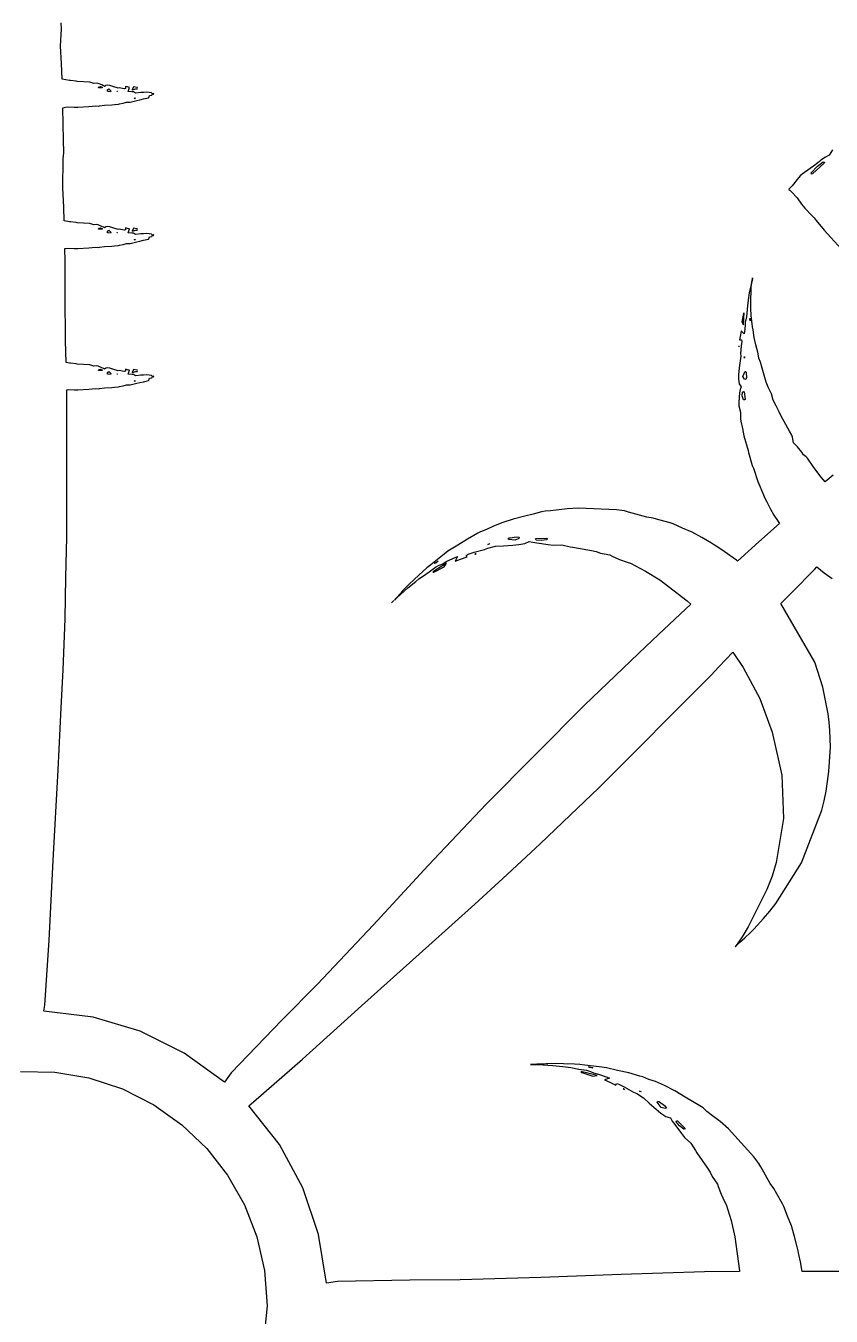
# Model space of a CAD drawing. Extents: x 0 to 162, y 0 to 357.
# Drawn here: x 80.14 to 105.57, y 281.75 to 322.48 of the extents above; entities that cross this region are included whole.
import ezdxf

# ---------------------------------------------------------------- set-up
doc = ezdxf.new("R2010")
doc.units = 0

msp = doc.modelspace()

# ---------------------------------------------------------------- linework, layer by layer
at = {"layer": 'Layer 1'}
for p, q in [((81.23769, 321.843126), (81.270766, 322.384069)), ((81.270766, 322.384069), (81.251753, 322.583397)), ((81.265889, 321.294289), (81.23769, 321.843126)), ((81.283754, 320.799915), (81.265889, 321.294289)), ((81.517598, 320.761815), (81.283754, 320.799915)), ((81.554764, 320.762605), (81.517598, 320.761815)), ((81.731062, 320.737922), (81.554764, 320.762605)), ((81.75811, 320.727734), (81.731062, 320.737922)), ((81.96232, 320.718703), (81.75811, 320.727734)), ((82.16552, 320.701626), (81.96232, 320.718703)), ((82.193073, 320.695024), (82.16552, 320.701626)), ((82.282191, 320.664101), (82.193073, 320.695024)), ((82.373676, 320.674504), (82.282191, 320.664101)), ((82.427416, 320.663455), (82.373676, 320.674504)), ((82.543658, 320.616098), (82.427416, 320.663455)), ((82.437584, 320.524596), (82.4396, 320.56)), ((82.4396, 320.56), (82.439664, 320.559823)), ((82.439664, 320.559823), (82.49671, 320.566709)), ((82.49671, 320.566709), (82.547653, 320.550278)), ((82.586838, 320.592634), (82.543658, 320.616098)), ((82.621269, 320.565439), (82.586838, 320.592634)), ((82.669417, 320.599379), (82.621269, 320.565439)), ((82.731771, 320.608777), (82.669417, 320.599379)), ((82.794554, 320.600593), (82.731771, 320.608777)), ((82.890775, 320.571891), (82.794554, 320.600593)), ((83.051213, 320.518938), (82.890775, 320.571891)), ((83.351929, 320.553383), (83.282545, 320.567734)), ((83.282545, 320.567734), (83.283978, 320.50875)), ((83.411478, 320.535589), (83.351929, 320.553383)), ((83.535674, 320.555108), (83.4975, 320.468)), ((83.655215, 320.536955), (83.535674, 320.555108)), ((82.552677, 320.524878), (82.437584, 320.524596)), ((82.547653, 320.550278), (82.552677, 320.524878)), ((82.714551, 320.436766), (82.7214, 320.464)), ((82.722051, 320.416305), (82.714551, 320.436766)), ((82.7214, 320.464), (82.721437, 320.463961)), ((82.721437, 320.463961), (82.76083, 320.491728)), ((82.743682, 320.41366), (82.722051, 320.416305)), ((82.815578, 320.404764), (82.743682, 320.41366)), ((82.76083, 320.491728), (82.825264, 320.436263)), ((82.825264, 320.436263), (82.815578, 320.404764)), ((83.019362, 320.411069), (83.021157, 320.419976)), ((83.038737, 320.418972), (83.019362, 320.411069)), ((83.021157, 320.419976), (83.038737, 320.418972)), ((83.087233, 320.529772), (83.051213, 320.518938)), ((83.196154, 320.507818), (83.087233, 320.529772)), ((83.260015, 320.49275), (83.196154, 320.507818)), ((83.283978, 320.50875), (83.260015, 320.49275)), ((83.368284, 320.415331), (83.411478, 320.535589)), ((83.394832, 320.407293), (83.368284, 320.415331)), ((83.486458, 320.397105), (83.394832, 320.407293)), ((83.540058, 320.402055), (83.486458, 320.397105)), ((83.4975, 320.468), (83.608933, 320.492613)), ((83.4975, 320.468), (83.4975, 320.468)), ((83.57163, 320.383471), (83.540058, 320.402055)), ((83.560378, 320.191651), (83.5908, 320.206)), ((83.601493, 320.191086), (83.560378, 320.191651)), ((83.61253, 320.363165), (83.57163, 320.383471)), ((83.5908, 320.206), (83.590802, 320.205293)), ((83.590802, 320.205293), (83.601493, 320.191086)), ((83.608933, 320.492613), (83.655071, 320.496344)), ((83.774548, 320.381605), (83.61253, 320.363165)), ((83.640806, 320.1304), (83.742688, 320.149918)), ((83.655071, 320.496344), (83.665547, 320.514138)), ((83.665547, 320.514138), (83.655215, 320.536955)), ((83.742688, 320.149918), (83.853186, 320.17496)), ((83.856559, 320.383471), (83.774548, 320.381605)), ((83.853186, 320.17496), (84.010101, 320.208544)), ((83.958441, 320.388926), (83.856559, 320.383471)), ((84.104745, 320.373858), (83.958441, 320.388926)), ((84.010101, 320.208544), (84.025099, 320.223183)), ((84.025099, 320.223183), (84.047341, 320.287115)), ((84.047341, 320.287115), (84.120097, 320.297517)), ((84.142486, 320.340133), (84.104745, 320.373858)), ((84.120097, 320.297517), (84.142486, 320.340133)), ((84.1689, 320.353), (84.145941, 320.338508)), ((84.145941, 320.338508), (84.166826, 320.320567)), ((84.166826, 320.320567), (84.18254, 320.337218)), ((84.18254, 320.337218), (84.1689, 320.353)), ((84.1689, 320.353), (84.1689, 320.353)), ((81.304544, 319.90029), (81.391652, 319.912631)), ((81.32693, 318.88154), (81.304544, 319.90029)), ((81.391652, 319.912631), (81.502438, 319.928058)), ((81.502438, 319.928058), (81.674788, 319.919233)), ((81.674788, 319.919233), (81.71052, 319.912487)), ((81.71052, 319.912487), (81.785142, 319.916865)), ((81.785142, 319.916865), (82.129628, 319.937385)), ((82.129628, 319.937385), (82.232018, 319.947503)), ((82.232018, 319.947503), (82.333618, 319.961566)), ((82.333618, 319.961566), (82.433714, 319.951522)), ((82.433714, 319.951522), (82.470595, 319.958696)), ((82.470595, 319.958696), (82.626946, 319.984742)), ((82.626946, 319.984742), (82.850384, 319.99156)), ((82.850384, 319.99156), (82.943235, 319.998735)), ((82.943235, 319.998735), (83.070517, 320.015668)), ((83.070517, 320.015668), (83.098358, 320.019687)), ((83.098358, 320.019687), (83.209071, 320.046235)), ((83.209071, 320.046235), (83.319138, 320.074218)), ((83.319138, 320.074218), (83.429854, 320.077161)), ((83.429854, 320.077161), (83.475774, 320.088066)), ((83.475774, 320.088066), (83.640806, 320.1304)), ((81.335679, 318.478578), (81.32693, 318.88154)), ((105.613391, 318.569878), (105.509135, 318.406353)), ((81.304682, 317.354573), (81.322262, 318.284991)), ((81.322262, 318.284991), (81.335679, 318.478578)), ((105.34538, 318.15138), (104.976502, 317.810842)), ((105.144055, 318.159536), (105.014041, 318.052337)), ((105.135286, 318.051357), (105.220026, 318.120956)), ((105.193495, 318.203949), (105.144055, 318.159536)), ((105.236833, 318.246847), (105.193495, 318.203949)), ((105.220026, 318.120956), (105.314813, 318.19113)), ((105.383854, 318.339839), (105.236833, 318.246847)), ((105.314813, 318.19113), (105.354922, 318.179291)), ((105.354922, 318.179291), (105.345, 318.151)), ((105.345, 318.151), (105.34538, 318.15138)), ((105.509135, 318.406353), (105.383854, 318.339839)), ((104.58869, 317.748965), (104.494479, 317.631578)), ((104.651831, 317.804072), (104.58869, 317.748965)), ((104.724876, 317.853509), (104.651831, 317.804072)), ((105.014041, 318.052337), (104.724876, 317.853509)), ((104.930935, 317.839256), (105.135286, 318.051357)), ((104.942918, 317.800151), (104.930935, 317.839256)), ((104.976502, 317.810842), (104.942918, 317.800151)), ((81.335394, 316.755726), (81.304682, 317.354573)), ((104.236243, 317.339405), (104.225335, 317.32727)), ((104.225335, 317.32727), (104.235597, 317.315216)), ((104.235597, 317.315216), (104.261211, 317.291394)), ((104.331098, 317.436845), (104.236243, 317.339405)), ((104.494479, 317.631578), (104.331098, 317.436845)), ((104.261211, 317.291394), (104.318327, 317.244756)), ((104.318327, 317.244756), (104.492111, 317.053822)), ((104.492111, 317.053822), (104.627222, 316.850258)), ((81.349886, 316.327505), (81.335394, 316.755726)), ((104.627222, 316.850258), (104.734277, 316.723258)), ((104.734277, 316.723258), (104.956925, 316.501542)), ((104.956925, 316.501542), (104.977733, 316.478581)), ((81.517574, 316.300169), (81.349886, 316.327505)), ((81.55474, 316.300886), (81.517574, 316.300169)), ((81.731038, 316.276273), (81.55474, 316.300886)), ((81.758086, 316.266155), (81.731038, 316.276273)), ((81.962296, 316.257045), (81.758086, 316.266155)), ((82.165496, 316.239968), (81.962296, 316.257045)), ((82.193049, 316.233437), (82.165496, 316.239968)), ((82.282166, 316.202441), (82.193049, 316.233437)), ((82.373651, 316.212773), (82.282166, 316.202441)), ((82.427392, 316.201724), (82.373651, 316.212773)), ((82.543634, 316.154367), (82.427392, 316.201724)), ((82.437592, 316.062944), (82.4396, 316.098)), ((82.4396, 316.098), (82.439672, 316.098173)), ((82.439672, 316.098173), (82.496718, 316.105062)), ((82.496718, 316.105062), (82.547661, 316.088558)), ((82.586814, 316.130974), (82.543634, 316.154367)), ((82.547661, 316.088558), (82.552685, 316.063302)), ((82.621245, 316.103708), (82.586814, 316.130974)), ((82.669392, 316.137719), (82.621245, 316.103708)), ((82.731746, 316.14712), (82.669392, 316.137719)), ((82.794529, 316.138935), (82.731746, 316.14712)), ((82.89075, 316.110148), (82.794529, 316.138935)), ((83.051188, 316.057269), (82.89075, 316.110148)), ((83.351905, 316.091708), (83.28252, 316.106133)), ((83.28252, 316.106133), (83.283954, 316.047078)), ((83.411453, 316.073914), (83.351905, 316.091708)), ((83.368259, 315.95373), (83.411453, 316.073914)), ((83.535674, 316.093116), (83.4975, 316.006)), ((83.655215, 316.07489), (83.535674, 316.093116)), ((83.665547, 316.052217), (83.655215, 316.07489)), ((104.977733, 316.478581), (104.994102, 316.459638)), ((104.994102, 316.459638), (105.026462, 316.421465)), ((105.026462, 316.421465), (105.089533, 316.343687)), ((105.089533, 316.343687), (105.345331, 316.035938)), ((82.552685, 316.063302), (82.437592, 316.062944)), ((82.714559, 315.97519), (82.7214, 316.003)), ((82.722032, 315.954695), (82.714559, 315.97519)), ((82.7214, 316.003), (82.721445, 316.002311)), ((82.721445, 316.002311), (82.760838, 316.030008)), ((82.74369, 315.952084), (82.722032, 315.954695)), ((82.815586, 315.943115), (82.74369, 315.952084)), ((82.760838, 316.030008), (82.825272, 315.974614)), ((82.825272, 315.974614), (82.815586, 315.943115)), ((83.01937, 315.94942), (83.021165, 315.958327)), ((83.038745, 315.957322), (83.01937, 315.94942)), ((83.021165, 315.958327), (83.038745, 315.957322)), ((83.087208, 316.068103), (83.051188, 316.057269)), ((83.196129, 316.046146), (83.087208, 316.068103)), ((83.25999, 316.031078), (83.196129, 316.046146)), ((83.283954, 316.047078), (83.25999, 316.031078)), ((83.394808, 315.945692), (83.368259, 315.95373)), ((83.486434, 315.935431), (83.394808, 315.945692)), ((83.47575, 315.626375), (83.640782, 315.668782)), ((83.540034, 315.940384), (83.486434, 315.935431)), ((83.4975, 316.006), (83.608933, 316.03061)), ((83.4975, 316.006), (83.4975, 316.006)), ((83.571606, 315.9218), (83.540034, 315.940384)), ((83.560386, 315.730009), (83.5908, 315.744)), ((83.601501, 315.729507), (83.560386, 315.730009)), ((83.612505, 315.90148), (83.571606, 315.9218)), ((83.5908, 315.744), (83.59081, 315.74357)), ((83.59081, 315.74357), (83.601501, 315.729507)), ((83.608933, 316.03061), (83.655071, 316.034279)), ((83.774523, 315.91999), (83.612505, 315.90148)), ((83.640782, 315.668782), (83.742664, 315.688227)), ((83.655071, 316.034279), (83.665547, 316.052217)), ((83.742664, 315.688227), (83.853162, 315.713269)), ((83.856534, 315.921785), (83.774523, 315.91999)), ((83.853162, 315.713269), (84.010077, 315.746853)), ((83.958416, 315.927238), (83.856534, 315.921785)), ((84.10472, 315.91217), (83.958416, 315.927238)), ((84.010077, 315.746853), (84.025074, 315.761489)), ((84.025074, 315.761489), (84.047316, 315.825421)), ((84.047316, 315.825421), (84.120073, 315.835826)), ((84.142462, 315.878518), (84.10472, 315.91217)), ((84.120073, 315.835826), (84.142462, 315.878518)), ((84.1689, 315.892), (84.145941, 315.877508)), ((84.145941, 315.877508), (84.166826, 315.85957)), ((84.166826, 315.85957), (84.18254, 315.876221)), ((84.18254, 315.876221), (84.1689, 315.892)), ((84.1689, 315.892), (84.1689, 315.892)), ((105.345331, 316.035938), (105.88613, 315.440167)), ((81.374909, 315.450153), (81.391627, 315.451014)), ((81.382873, 315.051924), (81.374909, 315.450153)), ((81.391627, 315.451014), (81.502413, 315.466366)), ((81.502413, 315.466366), (81.674763, 315.457541)), ((81.674763, 315.457541), (81.710496, 315.45087)), ((81.710496, 315.45087), (81.785118, 315.455174)), ((81.785118, 315.455174), (82.129604, 315.475697)), ((82.129604, 315.475697), (82.231994, 315.485741)), ((82.231994, 315.485741), (82.333594, 315.499878)), ((82.333594, 315.499878), (82.43369, 315.489904)), ((82.43369, 315.489904), (82.470571, 315.497007)), ((82.470571, 315.497007), (82.626922, 315.523054)), ((82.626922, 315.523054), (82.85036, 315.529796)), ((82.85036, 315.529796), (82.943211, 315.537117)), ((82.943211, 315.537117), (83.070493, 315.553977)), ((83.070493, 315.553977), (83.098334, 315.557995)), ((83.098334, 315.557995), (83.209047, 315.584474)), ((83.209047, 315.584474), (83.319114, 315.612526)), ((83.319114, 315.612526), (83.42983, 315.61547)), ((83.42983, 315.61547), (83.47575, 315.626375)), ((81.377852, 313.994574), (81.382873, 315.051924)), ((103.06885, 314.446043), (103.050266, 314.365046)), ((103.063542, 314.396533), (103.06885, 314.446043)), ((103.079, 314.503518), (103.071321, 314.459893)), ((103.071321, 314.459893), (103.079, 314.499)), ((103.079, 314.499), (103.084667, 314.533225)), ((103.084667, 314.533225), (103.079, 314.503518)), ((102.980738, 314.050555), (102.94802, 313.828839)), ((103.050266, 314.365046), (102.980738, 314.050555)), ((103.030031, 313.807804), (103.044382, 314.153365)), ((103.040004, 314.237746), (103.063542, 314.396533)), ((103.045316, 314.186799), (103.040004, 314.237746)), ((103.044382, 314.153365), (103.045316, 314.186799)), ((81.390335, 312.535484), (81.377852, 313.994574)), ((102.922476, 313.650246), (102.896068, 313.295211)), ((102.94802, 313.828839), (102.922476, 313.650246)), ((103.031969, 313.564848), (103.030031, 313.807804)), ((102.798461, 313.399943), (102.745722, 313.137615)), ((102.798243, 313.048642), (102.811734, 313.295471)), ((102.815538, 313.421469), (102.798461, 313.399943)), ((102.811734, 313.295471), (102.823, 313.397)), ((102.823, 313.397), (102.815538, 313.421469)), ((102.823, 313.397), (102.823, 313.397)), ((102.896068, 313.295211), (102.875404, 313.207098)), ((102.997859, 313.237844), (103.007259, 313.2603)), ((103.006828, 313.170898), (102.997859, 313.237844)), ((103.011922, 313.244874), (103.007, 313.171)), ((103.007259, 313.2603), (103.011922, 313.244874)), ((103.044813, 313.341698), (103.031969, 313.564848)), ((103.086142, 312.982935), (103.044813, 313.341698)), ((102.728175, 312.861474), (102.701984, 312.729089)), ((102.824824, 312.761667), (102.728175, 312.861474)), ((102.745722, 313.137615), (102.798243, 313.048642)), ((102.833573, 312.819787), (102.824824, 312.761667)), ((102.849073, 313.02091), (102.833573, 312.819787)), ((102.856247, 313.1388), (102.849073, 313.02091)), ((102.875404, 313.207098), (102.856247, 313.1388)), ((103.007, 313.171), (103.006828, 313.170898)), ((103.105014, 312.883773), (103.086142, 312.982935)), ((103.131204, 312.647203), (103.105014, 312.883773)), ((81.412007, 311.855702), (81.390335, 312.535484)), ((102.701984, 312.729089), (102.675365, 312.57396)), ((102.675365, 312.57396), (102.730963, 312.576687)), ((102.742661, 312.523231), (102.724937, 312.381304)), ((102.730963, 312.576687), (102.742661, 312.523231)), ((103.185377, 312.414652), (103.131204, 312.647203)), ((103.251676, 312.184037), (103.185377, 312.414652)), ((102.665969, 312.372957), (102.654274, 312.367792)), ((102.654274, 312.367792), (102.657, 312.351)), ((102.657, 312.351), (102.665969, 312.372957)), ((102.712381, 312.056836), (102.663444, 311.692047)), ((102.724937, 312.381304), (102.700757, 312.136987)), ((102.700757, 312.136987), (102.712381, 312.056836)), ((102.834475, 311.993143), (102.824357, 312.035335)), ((102.824357, 312.035335), (102.83555, 312.03275)), ((102.83555, 312.03275), (102.834475, 311.993143)), ((103.265884, 312.126706), (103.251676, 312.184037)), ((103.283892, 311.994468), (103.265884, 312.126706)), ((81.517558, 311.838407), (81.412007, 311.855702)), ((81.554723, 311.839254), (81.517558, 311.838407)), ((81.731021, 311.814574), (81.554723, 311.839254)), ((81.75807, 311.804383), (81.731021, 311.814574)), ((81.96228, 311.795351), (81.75807, 311.804383)), ((82.16548, 311.778274), (81.96228, 311.795351)), ((82.193033, 311.771744), (82.16548, 311.778274)), ((82.28215, 311.740747), (82.193033, 311.771744)), ((82.373635, 311.751153), (82.28215, 311.740747)), ((82.427376, 311.740101), (82.373635, 311.751153)), ((82.543618, 311.692688), (82.427376, 311.740101)), ((82.4376, 311.601296), (82.4396, 311.637)), ((82.552693, 311.601578), (82.4376, 311.601296)), ((82.4396, 311.637), (82.43968, 311.63652)), ((82.43968, 311.63652), (82.496726, 311.643409)), ((82.496726, 311.643409), (82.547669, 311.626904)), ((82.586798, 311.669368), (82.543618, 311.692688)), ((82.547669, 311.626904), (82.552693, 311.601578)), ((82.621229, 311.642102), (82.586798, 311.669368)), ((82.669376, 311.676039), (82.621229, 311.642102)), ((82.73173, 311.68544), (82.669376, 311.676039)), ((82.794513, 311.677256), (82.73173, 311.68544)), ((82.890734, 311.648554), (82.794513, 311.677256)), ((83.051172, 311.5956), (82.890734, 311.648554)), ((83.087192, 311.606364), (83.051172, 311.5956)), ((83.196113, 311.584551), (83.087192, 311.606364)), ((83.351888, 311.630057), (83.282504, 311.644478)), ((83.282504, 311.644478), (83.283938, 311.585426)), ((83.411437, 311.612333), (83.351888, 311.630057)), ((83.368243, 311.492075), (83.411437, 311.612333)), ((83.535674, 311.631034), (83.4975, 311.544)), ((83.655215, 311.612882), (83.535674, 311.631034)), ((83.665547, 311.590208), (83.655215, 311.612882)), ((102.663444, 311.692047), (102.637398, 311.470187)), ((103.337636, 311.866029), (103.283892, 311.994468)), ((103.389872, 311.678326), (103.337636, 311.866029)), ((103.453014, 311.454744), (103.389872, 311.678326)), ((82.714567, 311.513471), (82.7214, 311.541)), ((82.722067, 311.493011), (82.714567, 311.513471)), ((82.7214, 311.541), (82.721453, 311.540657)), ((82.721453, 311.540657), (82.760846, 311.568355)), ((82.743698, 311.490365), (82.722067, 311.493011)), ((82.815594, 311.481467), (82.743698, 311.490365)), ((82.760846, 311.568355), (82.82528, 311.513039)), ((82.82528, 311.513039), (82.815594, 311.481467)), ((83.019378, 311.487766), (83.021173, 311.496673)), ((83.038753, 311.495668), (83.019378, 311.487766)), ((83.021173, 311.496673), (83.038753, 311.495668)), ((83.259974, 311.569339), (83.196113, 311.584551)), ((83.283938, 311.585426), (83.259974, 311.569339)), ((83.394792, 311.484038), (83.368243, 311.492075)), ((83.486418, 311.473779), (83.394792, 311.484038)), ((83.475734, 311.164743), (83.640766, 311.207147)), ((83.540018, 311.478729), (83.486418, 311.473779)), ((83.4975, 311.544), (83.608933, 311.568683)), ((83.4975, 311.544), (83.4975, 311.544)), ((83.57159, 311.460145), (83.540018, 311.478729)), ((83.560394, 311.268358), (83.5908, 311.282)), ((83.601509, 311.267856), (83.560394, 311.268358)), ((83.612489, 311.439909), (83.57159, 311.460145)), ((83.5908, 311.282), (83.590818, 311.281919)), ((83.590818, 311.281919), (83.601509, 311.267856)), ((83.608933, 311.568683), (83.655071, 311.57227)), ((83.774507, 311.45835), (83.612489, 311.439909)), ((83.640766, 311.207147), (83.742648, 311.226665)), ((83.655071, 311.57227), (83.665547, 311.590208)), ((83.742648, 311.226665), (83.853146, 311.251634)), ((83.856518, 311.460145), (83.774507, 311.45835)), ((83.853146, 311.251634), (84.010061, 311.285218)), ((83.9584, 311.465597), (83.856518, 311.460145)), ((84.104704, 311.450529), (83.9584, 311.465597)), ((84.010061, 311.285218), (84.025058, 311.299854)), ((84.025058, 311.299854), (84.0473, 311.363786)), ((84.0473, 311.363786), (84.120057, 311.374191)), ((84.142446, 311.416807), (84.104704, 311.450529)), ((84.120057, 311.374191), (84.142446, 311.416807)), ((84.168864, 311.429424), (84.1459, 311.415)), ((84.1459, 311.415), (84.166784, 311.397059)), ((84.1459, 311.415), (84.1459, 311.415)), ((84.166784, 311.397059), (84.182498, 311.41371)), ((84.182498, 311.41371), (84.168864, 311.429424)), ((102.637398, 311.470187), (102.638402, 311.32618)), ((102.638402, 311.32618), (102.6661, 311.18698)), ((102.6661, 311.18698), (102.724802, 311.085945)), ((102.783249, 311.412235), (102.841369, 311.563633)), ((102.831825, 311.330222), (102.783249, 311.412235)), ((102.869925, 311.320248), (102.831825, 311.330222)), ((102.841369, 311.563633), (102.8578, 311.571025)), ((102.8578, 311.571025), (102.88313, 311.546988)), ((102.87, 311.32), (102.869925, 311.320248)), ((102.890448, 311.388054), (102.87, 311.32)), ((102.88313, 311.546988), (102.885783, 311.524743)), ((102.885783, 311.524743), (102.890448, 311.388054)), ((103.518165, 311.233098), (103.453014, 311.454744)), ((103.574346, 311.081486), (103.518165, 311.233098)), ((81.429068, 310.990821), (81.502397, 311.004743)), ((81.437103, 306.337591), (81.429068, 310.990821)), ((81.502397, 311.004743), (81.674747, 310.995918)), ((81.674747, 310.995918), (81.710479, 310.989173)), ((81.710479, 310.989173), (81.785102, 310.99355)), ((81.785102, 310.99355), (82.129588, 311.01407)), ((82.129588, 311.01407), (82.231978, 311.024115)), ((82.231978, 311.024115), (82.333578, 311.038251)), ((82.333578, 311.038251), (82.433674, 311.028204)), ((82.433674, 311.028204), (82.470555, 311.035381)), ((82.470555, 311.035381), (82.626906, 311.061345)), ((82.626906, 311.061345), (82.850344, 311.068234)), ((82.850344, 311.068234), (82.943195, 311.075411)), ((82.943195, 311.075411), (83.070477, 311.092345)), ((83.070477, 311.092345), (83.098318, 311.096361)), ((83.098318, 311.096361), (83.209031, 311.122839)), ((83.209031, 311.122839), (83.319098, 311.150894)), ((83.319098, 311.150894), (83.429814, 311.153835)), ((83.429814, 311.153835), (83.475734, 311.164743)), ((102.674719, 310.897596), (102.650394, 310.620056)), ((102.696388, 311.001637), (102.674719, 310.897596)), ((102.724802, 311.085945), (102.696388, 311.001637)), ((102.762223, 310.806499), (102.766242, 310.924468)), ((102.796448, 310.681218), (102.762223, 310.806499)), ((102.766242, 310.924468), (102.800538, 310.94255)), ((102.800538, 310.94255), (102.815749, 310.930065)), ((102.815749, 310.930065), (102.848541, 310.68826)), ((103.650191, 310.934536), (103.574346, 311.081486)), ((103.685491, 310.865942), (103.650191, 310.934536)), ((103.737584, 310.670644), (103.685491, 310.865942)), ((102.650394, 310.620056), (102.654698, 310.4937)), ((102.654698, 310.4937), (102.708227, 310.289061)), ((102.835268, 310.6739), (102.796448, 310.681218)), ((102.848541, 310.68826), (102.835, 310.674)), ((102.835, 310.674), (102.835268, 310.6739)), ((103.833446, 310.484806), (103.737584, 310.670644)), ((103.927144, 310.299386), (103.833446, 310.484806)), ((102.708227, 310.289061), (102.708729, 310.07409)), ((102.708729, 310.07409), (102.713527, 310.00851)), ((102.713527, 310.00851), (102.765335, 309.775745)), ((104.002268, 310.143684), (103.927144, 310.299386)), ((104.085143, 309.991784), (104.002268, 310.143684)), ((104.251036, 309.691782), (104.085143, 309.991784)), ((102.765335, 309.775745), (102.811619, 309.540682)), ((104.328887, 309.565787), (104.251036, 309.691782)), ((104.351416, 309.498768), (104.328887, 309.565787)), ((102.811619, 309.540682), (102.950893, 309.078953)), ((104.377751, 309.324123), (104.351416, 309.498768)), ((104.504751, 309.197688), (104.377751, 309.324123)), ((104.642803, 309.025626), (104.504751, 309.197688)), ((102.950893, 309.078953), (102.957421, 309.012439)), ((102.957421, 309.012439), (103.07445, 308.605602)), ((104.698268, 308.942681), (104.642803, 309.025626)), ((104.777123, 308.874948), (104.698268, 308.942681)), ((104.817591, 308.836777), (104.777123, 308.874948)), ((105.024598, 308.542304), (104.817591, 308.836777)), ((103.07445, 308.605602), (103.113769, 308.526029)), ((103.113769, 308.526029), (103.25584, 308.098463)), ((105.250618, 308.239652), (105.024598, 308.542304)), ((103.25584, 308.098463), (103.428842, 307.679857)), ((105.378411, 308.094855), (105.250618, 308.239652)), ((105.627613, 308.304873), (105.378411, 308.094855)), ((103.428842, 307.679857), (103.476701, 307.569861)), ((103.476701, 307.569861), (103.531018, 307.463596)), ((96.417673, 307.139182), (96.156493, 307.069798)), ((96.541949, 307.167379), (96.417673, 307.139182)), ((96.708559, 307.170249), (96.541949, 307.167379)), ((96.88392, 307.190916), (96.708559, 307.170249)), ((97.232207, 307.236837), (96.88392, 307.190916)), ((97.585876, 307.261808), (97.232207, 307.236837)), ((98.785226, 307.207776), (97.585876, 307.261808)), ((99.044467, 307.171113), (98.785226, 307.207776)), ((99.165371, 307.136682), (99.044467, 307.171113)), ((99.747643, 306.976603), (99.165371, 307.136682)), ((103.531018, 307.463596), (103.64288, 307.251647)), ((103.64288, 307.251647), (103.758402, 307.040051)), ((95.171889, 306.797781), (94.880286, 306.684844)), ((95.530875, 306.914381), (95.171889, 306.797781)), ((95.898328, 307.005793), (95.530875, 306.914381)), ((96.156493, 307.069798), (95.898328, 307.005793)), ((99.943099, 306.946752), (99.747643, 306.976603)), ((100.129583, 306.888202), (99.943099, 306.946752)), ((100.479019, 306.794708), (100.129583, 306.888202)), ((100.574379, 306.769026), (100.479019, 306.794708)), ((100.87538, 306.632193), (100.574379, 306.769026)), ((103.931613, 306.773617), (103.282612, 306.198951)), ((103.758402, 307.040051), (103.888419, 306.83798)), ((103.888419, 306.83798), (103.931613, 306.773617)), ((81.406106, 305.079121), (81.437103, 306.337591)), ((94.408154, 306.465496), (94.08663, 306.281665)), ((94.491317, 306.50661), (94.408154, 306.465496)), ((94.688923, 306.584963), (94.491317, 306.50661)), ((94.880286, 306.684844), (94.688923, 306.584963)), ((95.368697, 306.287868), (95.400986, 306.318348)), ((95.400986, 306.318348), (95.431983, 306.325666)), ((95.431983, 306.325666), (95.62421, 306.355156)), ((95.705139, 306.301858), (95.591844, 306.24374)), ((95.62421, 306.355156), (95.719784, 306.340807)), ((95.719784, 306.340807), (95.7051, 306.302)), ((95.7051, 306.302), (95.705139, 306.301858)), ((96.235247, 306.286996), (96.254264, 306.302425)), ((96.254264, 306.302425), (96.587769, 306.312684)), ((96.604058, 306.297616), (96.5856, 306.26)), ((96.587769, 306.312684), (96.604058, 306.297616)), ((101.179398, 306.50024), (100.87538, 306.632193)), ((101.485852, 306.334206), (101.179398, 306.50024)), ((101.784776, 306.155181), (101.485852, 306.334206)), ((93.468267, 305.897072), (93.346787, 305.807667)), ((93.778308, 306.08578), (93.468267, 305.897072)), ((94.08663, 306.281665), (93.778308, 306.08578)), ((94.297381, 305.868306), (94.624431, 305.956642)), ((94.624431, 305.956642), (94.727467, 305.999119)), ((94.727467, 305.999119), (94.973435, 306.060897)), ((94.729952, 306.116593), (94.785203, 306.143644)), ((94.78312, 306.132307), (94.729952, 306.116593)), ((94.785203, 306.143644), (94.7831, 306.133)), ((94.7831, 306.133), (94.78312, 306.132307)), ((94.973435, 306.060897), (95.222417, 306.064628)), ((95.222417, 306.064628), (95.5189, 306.08636)), ((95.380178, 306.272942), (95.368697, 306.287868)), ((95.591844, 306.24374), (95.380178, 306.272942)), ((95.5189, 306.08636), (95.709329, 306.108458)), ((95.709329, 306.108458), (95.895031, 306.144909)), ((95.895031, 306.144909), (96.033083, 306.210777)), ((96.033083, 306.210777), (96.143008, 306.182292)), ((96.143008, 306.182292), (96.277402, 306.159977)), ((96.254907, 306.252413), (96.235247, 306.286996)), ((96.411975, 306.242151), (96.254907, 306.252413)), ((96.277402, 306.159977), (96.632437, 306.107238)), ((96.585618, 306.260089), (96.411975, 306.242151)), ((96.5856, 306.26), (96.585618, 306.260089)), ((96.632437, 306.107238), (96.793447, 306.093175)), ((96.793447, 306.093175), (97.065749, 306.10408)), ((97.065749, 306.10408), (97.329584, 306.039003)), ((97.329584, 306.039003), (97.410378, 306.022916)), ((97.410378, 306.022916), (97.999968, 305.918731)), ((97.999968, 305.918731), (98.146057, 305.886727)), ((101.888097, 306.093402), (101.784776, 306.155181)), ((101.988551, 306.027176), (101.888097, 306.093402)), ((102.189171, 305.894001), (101.988551, 306.027176)), ((102.580009, 305.612372), (102.189171, 305.894001)), ((103.282612, 306.198951), (102.611364, 305.588265)), ((93.13842, 305.63876), (92.924524, 305.473587)), ((93.047709, 305.51509), (93.063064, 305.531953)), ((93.0805, 305.527), (93.047709, 305.51509)), ((93.063064, 305.531953), (93.156198, 305.590655)), ((93.156198, 305.590655), (93.0805, 305.527)), ((93.0805, 305.527), (93.0805, 305.527)), ((93.42692, 305.517786), (93.130869, 305.334457)), ((93.346787, 305.807667), (93.13842, 305.63876)), ((93.192592, 305.456951), (93.28587, 305.494978)), ((93.28587, 305.494978), (93.431386, 305.580652)), ((93.3528, 305.407), (93.42692, 305.517786)), ((93.431386, 305.580652), (93.690627, 305.706506)), ((93.690627, 305.706506), (93.768551, 305.737074)), ((93.768551, 305.737074), (93.691487, 305.58797)), ((93.691487, 305.58797), (93.866922, 305.649821)), ((93.866922, 305.649821), (94.071132, 305.718559)), ((94.04451, 305.767494), (94.107446, 305.809398)), ((94.071132, 305.718559), (94.04451, 305.767494)), ((94.107446, 305.809398), (94.297381, 305.868306)), ((94.3287, 305.817), (94.316215, 305.805663)), ((94.316215, 305.805663), (94.339391, 305.808389)), ((94.360199, 305.818578), (94.3287, 305.817)), ((94.3287, 305.817), (94.3287, 305.817)), ((94.339391, 305.808389), (94.360199, 305.818578)), ((98.146057, 305.886727), (98.289059, 305.840234)), ((98.289059, 305.840234), (98.581159, 305.781814)), ((98.581159, 305.781814), (98.653199, 305.744648)), ((98.653199, 305.744648), (98.888835, 305.640533)), ((98.888835, 305.640533), (99.129997, 305.556798)), ((99.129997, 305.556798), (99.231315, 305.521712)), ((99.231315, 305.521712), (99.704884, 305.273374)), ((102.611364, 305.588265), (102.580009, 305.612372)), ((81.378121, 303.769281), (81.406106, 305.079121)), ((92.673174, 305.261774), (92.411134, 305.022549)), ((92.552557, 305.030666), (92.659971, 305.104428)), ((92.659971, 305.104428), (92.874511, 305.244706)), ((92.796302, 305.370551), (92.673174, 305.261774)), ((92.924524, 305.473587), (92.796302, 305.370551)), ((92.874511, 305.244706), (93.07707, 305.399333)), ((93.007885, 305.259691), (92.985208, 305.233932)), ((92.985208, 305.233932), (93.021087, 305.238668)), ((93.130869, 305.334457), (93.007885, 305.259691)), ((93.021087, 305.238668), (93.3528, 305.407)), ((93.07707, 305.399333), (93.192592, 305.456951)), ((93.3528, 305.407), (93.3528, 305.407)), ((99.704884, 305.273374), (100.153335, 304.991889)), ((104.334903, 304.611006), (105.042024, 305.321923)), ((105.042024, 305.321923), (105.113144, 305.405514)), ((105.113144, 305.405514), (105.3439, 305.214797)), ((105.3439, 305.214797), (105.595394, 305.037138)), ((91.86165, 304.440286), (92.205419, 304.746528)), ((92.056101, 304.670675), (92.024315, 304.634728)), ((92.229744, 304.850058), (92.056101, 304.670675)), ((92.205419, 304.746528), (92.454042, 304.948797)), ((92.411134, 305.022549), (92.229744, 304.850058)), ((92.454042, 304.948797), (92.552557, 305.030666)), ((100.153335, 304.991889), (101.024698, 304.330115)), ((91.721219, 304.304953), (91.686788, 304.269577)), ((91.686788, 304.269577), (91.7172, 304.3)), ((91.7172, 304.3), (91.761472, 304.344704)), ((91.7172, 304.3), (91.7172, 304.3)), ((91.761472, 304.344704), (91.721219, 304.304953)), ((91.775262, 304.358774), (91.86165, 304.440286)), ((91.822619, 304.411513), (91.775262, 304.358774)), ((91.982196, 304.576895), (91.822619, 304.411513)), ((92.024315, 304.634728), (91.982196, 304.576895)), ((101.024698, 304.330115), (101.135047, 304.228944)), ((103.974633, 304.254108), (104.334903, 304.611006)), ((101.135047, 304.228944), (100.112927, 303.270902)), ((105.056013, 302.398658), (103.974633, 304.254108)), ((81.314189, 302.160871), (81.378121, 303.769281)), ((100.112927, 303.270902), (99.713552, 302.889177)), ((99.713552, 302.889177), (97.787492, 301.052167)), ((102.017045, 302.246463), (102.457464, 302.715942)), ((102.457464, 302.715942), (102.786377, 302.229391)), ((101.777678, 301.98959), (102.017045, 302.246463)), ((102.786377, 302.229391), (103.309899, 301.245876)), ((105.303776, 301.605434), (105.056013, 302.398658)), ((81.259588, 300.954851), (81.314189, 302.160871)), ((98.231018, 298.43073), (101.777678, 301.98959)), ((105.476341, 300.764206), (105.303776, 301.605434)), ((97.787492, 301.052167), (94.671192, 297.916217)), ((103.309899, 301.245876), (103.69923, 300.188606)), ((81.162362, 298.995861), (81.259588, 300.954851)), ((105.508127, 300.503385), (105.476341, 300.764206)), ((103.69923, 300.188606), (104.004312, 298.834566)), ((105.526424, 300.241559), (105.508127, 300.503385)), ((105.540775, 299.720061), (105.526424, 300.241559)), ((105.495642, 298.944772), (105.540775, 299.720061)), ((81.003358, 296.134581), (81.162362, 298.995861)), ((104.004312, 298.834566), (104.062732, 297.462436)), ((105.404947, 298.326409), (105.455891, 298.634082)), ((105.455891, 298.634082), (105.495642, 298.944772)), ((97.322198, 297.565753), (98.231018, 298.43073)), ((105.343886, 298.022174), (105.404947, 298.326409)), ((94.671192, 297.916217), (92.847092, 295.979757)), ((105.268617, 297.722172), (105.343886, 298.022174)), ((96.37908, 296.662315), (97.322198, 297.565753)), ((104.062732, 297.462436), (103.834056, 296.072296)), ((104.626788, 296.067272), (105.268617, 297.722172)), ((95.20026, 295.573895), (96.37908, 296.662315)), ((80.875853, 293.626761), (81.003358, 296.134581)), ((92.847092, 295.979757), (91.111112, 294.100047)), ((103.834056, 296.072296), (103.701386, 295.642782)), ((103.822227, 294.781892), (104.626788, 296.067272)), ((94.311605, 294.762445), (95.20026, 295.573895)), ((103.62382, 295.430681), (103.534488, 295.222966)), ((103.701386, 295.642782), (103.62382, 295.430681)), ((103.534488, 295.222966), (102.946402, 294.040696)), ((92.862125, 293.450585), (94.311605, 294.762445)), ((103.432741, 294.309258), (103.632574, 294.540372)), ((103.632574, 294.540372), (103.822227, 294.781892)), ((91.111112, 294.100047), (89.353742, 292.237777)), ((103.123561, 293.975105), (103.226956, 294.085606)), ((103.226956, 294.085606), (103.432741, 294.309258)), ((102.779507, 293.762295), (102.62122, 293.529817)), ((102.673959, 293.551342), (102.84071, 293.699791)), ((102.946402, 294.040696), (102.779507, 293.762295)), ((102.84071, 293.699791), (103.01593, 293.868769)), ((103.01593, 293.868769), (103.123561, 293.975105)), ((80.73895, 291.572911), (80.875853, 293.626761)), ((90.732935, 291.546345), (92.862125, 293.450585)), ((102.532722, 293.415837), (102.673959, 293.551342)), ((102.62122, 293.529817), (102.532722, 293.415837)), ((89.353742, 292.237777), (88.219692, 291.099707)), ((80.711755, 291.382623), (80.73895, 291.572911)), ((82.263087, 291.191836), (80.711755, 291.382623)), ((88.875115, 289.868985), (90.732935, 291.546345)), ((83.750113, 290.746897), (82.263087, 291.191836)), ((88.219692, 291.099707), (86.626262, 289.435547)), ((85.141982, 290.059936), (83.750113, 290.746897)), ((86.407845, 289.143083), (85.141982, 290.059936)), ((87.330705, 288.518175), (88.875115, 289.868985)), ((96.127332, 289.701638), (96.0784, 289.701)), ((96.0784, 289.701), (96.121015, 289.700859)), ((96.0784, 289.701), (96.0784, 289.701)), ((96.121015, 289.700859), (96.185021, 289.701423)), ((96.185021, 289.701423), (96.127332, 289.701638)), ((96.273105, 289.704841), (96.202786, 289.70089)), ((96.202786, 289.70089), (96.32082, 289.697503)), ((96.50114, 289.709001), (96.273105, 289.704841)), ((96.32082, 289.697503), (96.77695, 289.671169)), ((96.571455, 289.720124), (96.50114, 289.709001)), ((96.61903, 289.723067), (96.571455, 289.720124)), ((96.866863, 289.7273), (96.61903, 289.723067)), ((96.77695, 289.671169), (97.093524, 289.638666)), ((97.115343, 289.721202), (96.866863, 289.7273)), ((97.093524, 289.638666), (97.347386, 289.603363)), ((97.467288, 289.705414), (97.115343, 289.721202)), ((97.347386, 289.603363), (97.596368, 289.55127)), ((97.630096, 289.695514), (97.467288, 289.705414)), ((97.792402, 289.677861), (97.630096, 289.695514)), ((98.058746, 289.643924), (97.792402, 289.677861)), ((97.907998, 289.620783), (97.930675, 289.621788)), ((97.9395, 289.606), (97.907998, 289.620783)), ((97.930675, 289.621788), (98.037298, 289.597677)), ((98.037298, 289.597677), (97.9395, 289.606)), ((97.9395, 289.606), (97.9395, 289.606)), ((98.323371, 289.616585), (98.058746, 289.643924)), ((98.471611, 289.594199), (98.323371, 289.616585)), ((79.974773, 289.482286), (81.055547, 289.458632)), ((81.055547, 289.458632), (82.131945, 289.275014)), ((82.131945, 289.275014), (83.186559, 288.927968)), ((86.626262, 289.435547), (86.407845, 289.143083)), ((97.596368, 289.55127), (97.847142, 289.517686)), ((97.7001, 289.466983), (97.666016, 289.464833)), ((97.666016, 289.464833), (97.694501, 289.442946)), ((97.694501, 289.442946), (98.0453, 289.328)), ((97.838869, 289.43319), (97.7001, 289.466983)), ((98.175317, 289.354117), (97.838869, 289.43319)), ((97.847142, 289.517686), (97.968692, 289.47693)), ((97.968692, 289.47693), (98.06075, 289.43811)), ((98.0453, 289.328), (98.175317, 289.354117)), ((98.0453, 289.328), (98.0453, 289.328)), ((98.06075, 289.43811), (98.222982, 289.396136)), ((98.222982, 289.396136), (98.493418, 289.302438)), ((98.569336, 289.269217), (98.410476, 289.217912)), ((98.410476, 289.217912), (98.576942, 289.138125)), ((98.821908, 289.509171), (98.471611, 289.594199)), ((98.493418, 289.302438), (98.569336, 289.269217)), ((99.17608, 289.430674), (98.821908, 289.509171)), ((99.531039, 289.334383), (99.17608, 289.430674)), ((99.61829, 289.30489), (99.531039, 289.334383)), ((99.812177, 289.221229), (99.61829, 289.30489)), ((100.016816, 289.157297), (99.812177, 289.221229)), ((83.186559, 288.927968), (84.177688, 288.427652)), ((98.576942, 289.138125), (98.768449, 289.042765)), ((98.768449, 289.042765), (98.784307, 289.096221)), ((98.784307, 289.096221), (98.857925, 289.081512)), ((98.857925, 289.081512), (99.032426, 288.989524)), ((99.0183, 288.931), (99.001649, 288.93179)), ((99.001649, 288.93179), (99.019731, 288.917439)), ((99.041544, 288.910048), (99.0183, 288.931)), ((99.0183, 288.931), (99.0183, 288.931)), ((99.019731, 288.917439), (99.041544, 288.910048)), ((99.032426, 288.989524), (99.323885, 288.821695)), ((99.323885, 288.821695), (99.426063, 288.779218)), ((99.55924, 288.834732), (99.510808, 288.860979)), ((99.510808, 288.860979), (99.568641, 288.841175)), ((99.568641, 288.841175), (99.5592, 288.835)), ((99.5592, 288.835), (99.55924, 288.834732)), ((100.300957, 289.031945), (100.016816, 289.157297)), ((100.635252, 288.862047), (100.300957, 289.031945)), ((100.957423, 288.668316), (100.635252, 288.862047)), ((84.177688, 288.427652), (85.06866, 287.79637)), ((87.182395, 288.397844), (87.330705, 288.518175)), ((88.143694, 287.167947), (87.182395, 288.397844)), ((99.426063, 288.779218), (99.641895, 288.649918)), ((99.641895, 288.649918), (99.819195, 288.477427)), ((99.819195, 288.477427), (100.042272, 288.284269)), ((100.076793, 288.514212), (100.079375, 288.532867)), ((100.204586, 288.344732), (100.076793, 288.514212)), ((100.079375, 288.532867), (100.123289, 288.531862)), ((100.123289, 288.531862), (100.150411, 288.515144)), ((100.150411, 288.515144), (100.305915, 288.400844)), ((100.305915, 288.400844), (100.362813, 288.323422)), ((101.183872, 288.53213), (100.957423, 288.668316)), ((101.416208, 288.397736), (101.183872, 288.53213)), ((101.523407, 288.330217), (101.416208, 288.397736)), ((100.042272, 288.284269), (100.191305, 288.166018)), ((100.191305, 288.166018), (100.347221, 288.061257)), ((100.325058, 288.30613), (100.204586, 288.344732)), ((100.362813, 288.323422), (100.325, 288.306)), ((100.325, 288.306), (100.325058, 288.30613)), ((100.347221, 288.061257), (100.49044, 288.010889)), ((100.49044, 288.010889), (100.547339, 287.913522)), ((101.642443, 288.215271), (101.523407, 288.330217)), ((101.780066, 288.106779), (101.642443, 288.215271)), ((102.057174, 287.894463), (101.780066, 288.106779)), ((85.06866, 287.79637), (85.849616, 287.048881)), ((100.547339, 287.913522), (100.625836, 287.803382)), ((100.625836, 287.803382), (100.837502, 287.516802)), ((100.675498, 287.884945), (100.68626, 287.923259)), ((100.778461, 287.767343), (100.675498, 287.884945)), ((100.68626, 287.923259), (100.710514, 287.920748)), ((100.710514, 287.920748), (100.951602, 287.693723)), ((100.912855, 287.658061), (100.778461, 287.767343)), ((100.952392, 287.671695), (100.912855, 287.658061)), ((100.951602, 287.693723), (100.952, 287.672)), ((100.952, 287.672), (100.952392, 287.671695)), ((102.323309, 287.663921), (102.057174, 287.894463)), ((103.128373, 286.783803), (102.323309, 287.663921)), ((88.880691, 285.804129), (88.143694, 287.167947)), ((100.837502, 287.516802), (100.940609, 287.393815)), ((100.940609, 287.393815), (101.139223, 287.210416)), ((101.139223, 287.210416), (101.278494, 286.979228)), ((85.849616, 287.048881), (86.510694, 286.199943)), ((101.278494, 286.979228), (101.323697, 286.91128)), ((101.323697, 286.91128), (101.663949, 286.424365)), ((103.284795, 286.576009), (103.128373, 286.783803)), ((101.663949, 286.424365), (101.74388, 286.299301)), ((103.345498, 286.466871), (103.284795, 286.576009)), ((103.641978, 285.945517), (103.345498, 286.466871)), ((86.510694, 286.199943), (87.042031, 285.264316)), ((101.74388, 286.299301), (101.811543, 286.16627)), ((101.811543, 286.16627), (101.975356, 285.920376)), ((103.758649, 285.787303), (103.641978, 285.945517)), ((89.380195, 284.336593), (88.880691, 285.804129)), ((101.975356, 285.920376), (101.999607, 285.843671)), ((101.999607, 285.843671), (102.091739, 285.605095)), ((102.091739, 285.605095), (102.20195, 285.377136)), ((103.848557, 285.615167), (103.758649, 285.787303)), ((104.028584, 285.304119), (103.848557, 285.615167)), ((87.042031, 285.264316), (87.433767, 284.256757)), ((102.20195, 285.377136), (102.248375, 285.281562)), ((102.248375, 285.281562), (102.405728, 284.774844)), ((104.077662, 285.21917), (104.028584, 285.304119)), ((104.19304, 284.911568), (104.077662, 285.21917)), ((102.405728, 284.774844), (102.522255, 284.262817)), ((104.313944, 284.605326), (104.19304, 284.911568)), ((89.629015, 282.795544), (89.380195, 284.336593)), ((104.412604, 284.27347), (104.313944, 284.605326)), ((87.433767, 284.256757), (87.676041, 283.192025)), ((102.522255, 284.262817), (102.668271, 283.187457)), ((104.496915, 283.937668), (104.412604, 284.27347)), ((104.526046, 283.821714), (104.496915, 283.937668)), ((104.550082, 283.704614), (104.526046, 283.821714)), ((104.597496, 283.470127), (104.550082, 283.704614)), ((87.676041, 283.192025), (87.75899, 282.08488)), ((101.57024, 283.153661), (98.93182, 283.074159)), ((102.66942, 283.160979), (101.57024, 283.153661)), ((102.668271, 283.187457), (102.66942, 283.160979)), ((104.648154, 283.168048), (104.597496, 283.470127)), ((105.956854, 283.167766), (104.648154, 283.168048)), ((89.97601, 282.845413), (89.629015, 282.795544)), ((92.2614, 282.895425), (89.97601, 282.845413)), ((93.85546, 282.898366), (92.2614, 282.895425)), ((96.395, 282.972486), (93.85546, 282.898366)), ((98.93182, 283.074159), (96.395, 282.972486)), ((87.75899, 282.08488), (87.607103, 280.592859))]:
    msp.add_line(p, q, dxfattribs=at)

doc.saveas('drawing.dxf')
